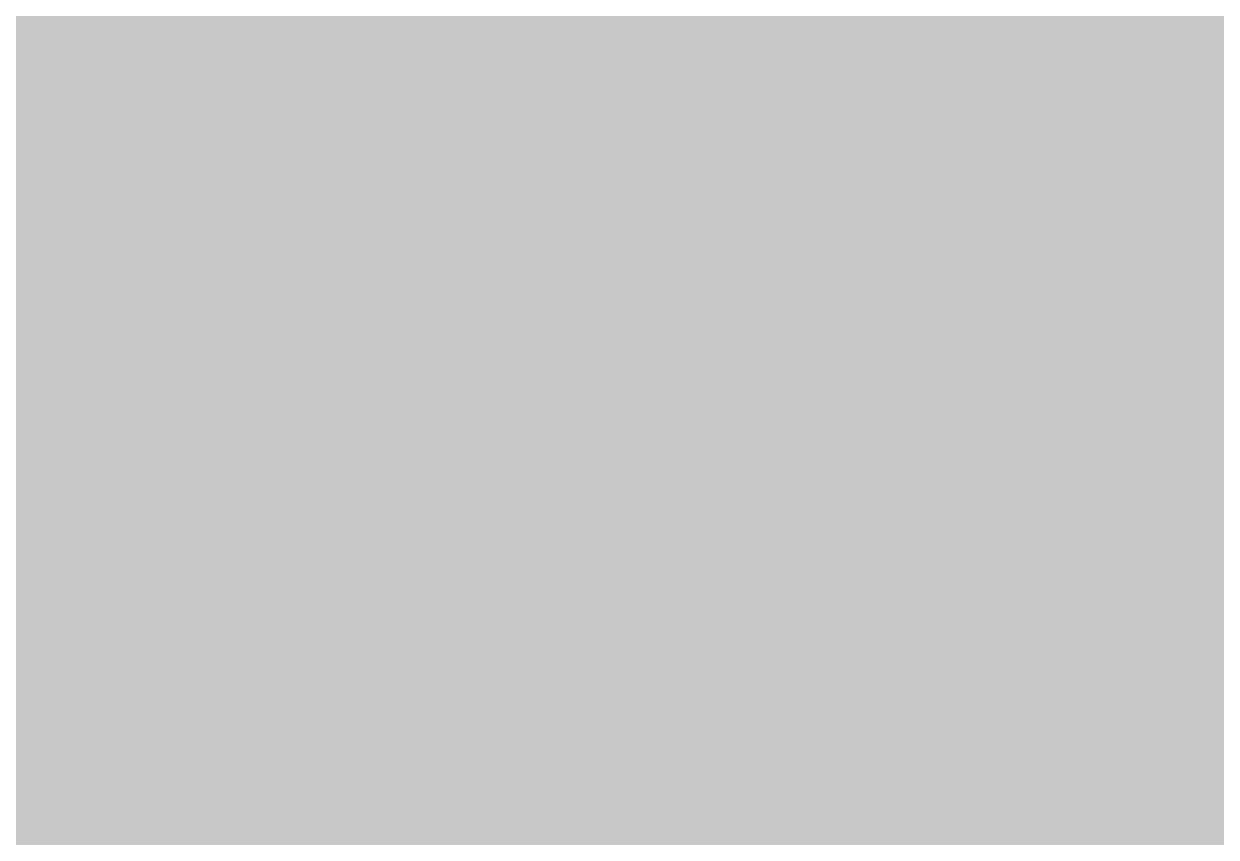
# Model space of a CAD drawing. Header units: metres. Extents: x -111189 to -108577, y -72951 to -72647.
# Drawn here: x -110677.972 to -110675.705, y -72945.926 to -72944.379 of the extents above; entities that cross this region are included whole.
import ezdxf

# ---------------------------------------------------------------- set-up
doc = ezdxf.new("R2010")
doc.units = ezdxf.units.M
doc.header["$MEASUREMENT"] = 0
doc.set_wipeout_variables(frame=1)
doc.linetypes.add('Wipeout_Contour', pattern=[1, 0, -1])
doc.layers.add('Muro Não Confinante - MNC1_1_02 - PASSEIOS', color=7, linetype='Continuous')
doc.layers.add('Planta Piso -1_1_01 - TERRENO PROPOSTO', color=7, linetype='Continuous')

msp = doc.modelspace()

# ---------------------------------------------------------------- hatches: boundary and pattern name
at = {"layer": 'Planta Piso -1_1_01 - TERRENO PROPOSTO', "linetype": 'Continuous', "lineweight": 0, "true_color": 0x939598, "transparency": 33554539}
msp.add_hatch(color=252, dxfattribs=at).paths.add_polyline_path([(-110685.6781, -72951.1828), (-110679.2737, -72951.1828), (-110676.7884, -72950.6884), (-110666.7475, -72948.691), (-110665.605, -72948.4637), (-110661.7859, -72947.704), (-110660.2599, -72947.4005), (-110660.2599, -72940.7538), (-110663.0568, -72941.3098), (-110666.7459, -72942.043), (-110675.6525, -72943.8134), (-110678.0598, -72944.2918), (-110679.2595, -72944.5303), (-110683.0749, -72945.2887), (-110685.6781, -72945.8061)])

# ---------------------------------------------------------------- next in the draw order: wipeouts: each hides what was drawn before it
at = {"color": 254, "linetype": 'Wipeout_Contour', "lineweight": 0, "ltscale": 1855691.141650434}
msp.add_wipeout([(-110685.6781, -72944.3431), (-110685.6781, -72945.8061), (-110683.0749, -72945.2887), (-110679.2595, -72944.5303), (-110678.0598, -72944.2918), (-110666.7459, -72942.043), (-110663.0568, -72941.3098), (-110660.2599, -72940.7538), (-110660.2599, -72939.3245), (-110663.3291, -72939.9305), (-110667.0209, -72940.6594), (-110678.3359, -72942.8934), (-110679.5359, -72943.1304), (-110683.3523, -72943.8839)], dxfattribs=at).dxf.layer = 'Muro Não Confinante - MNC1_1_02 - PASSEIOS'

doc.saveas('drawing.dxf')
